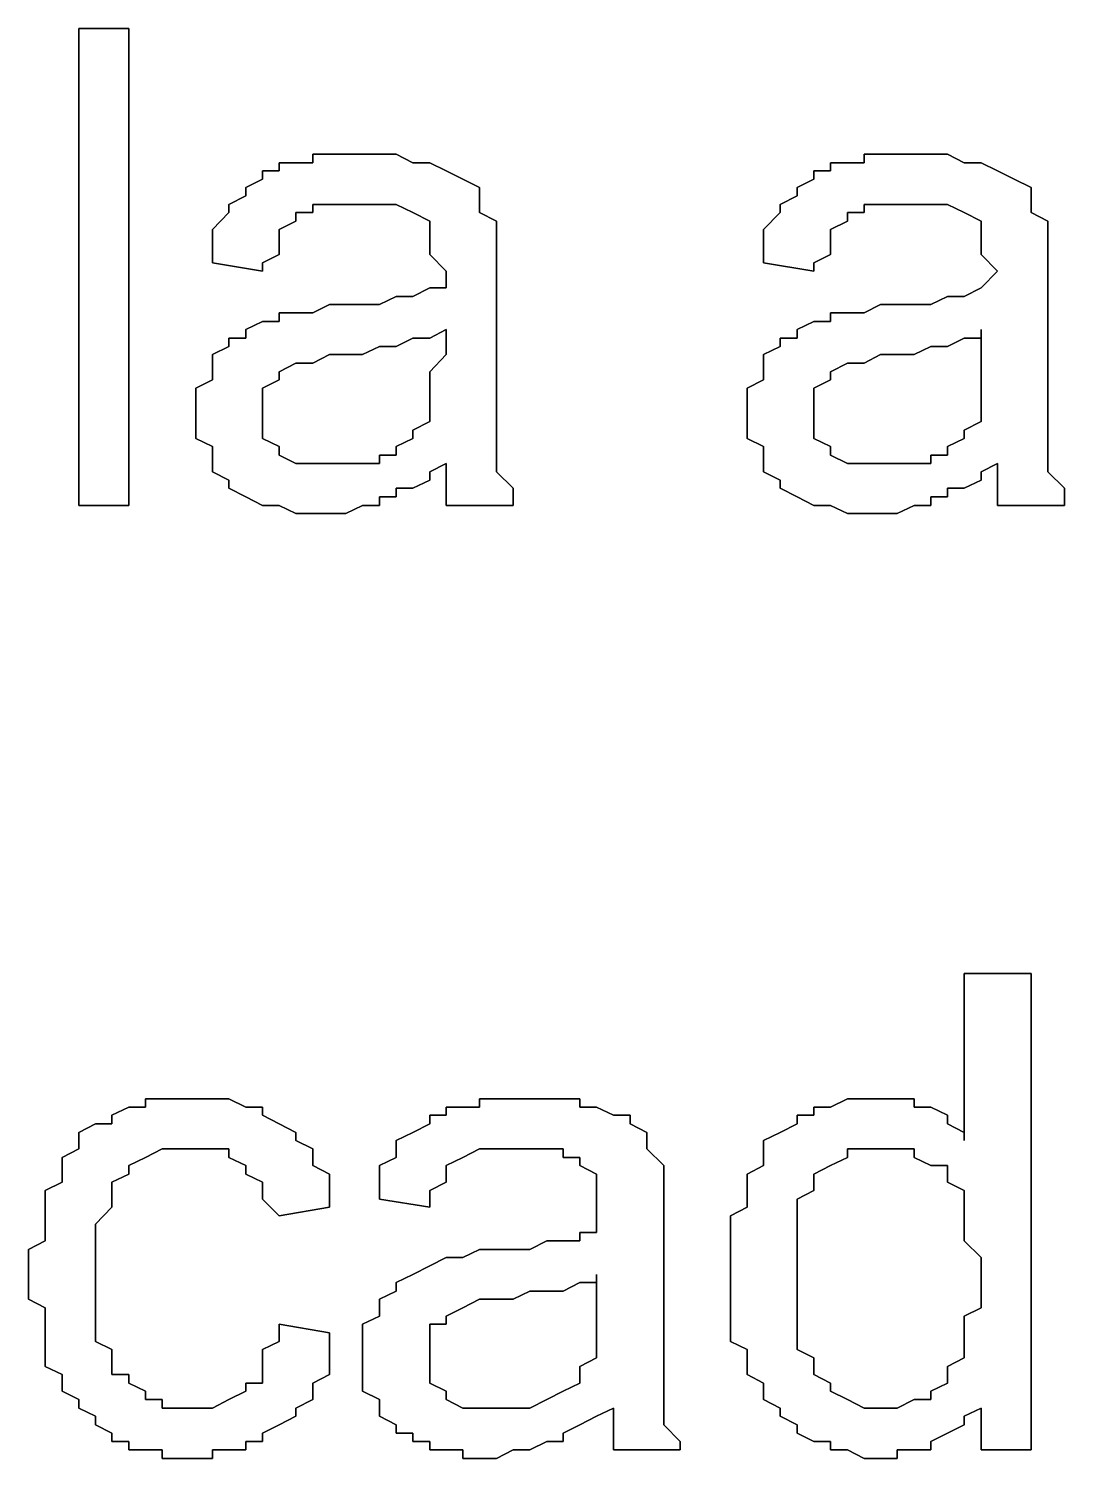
# Model space of a CAD drawing. Header units: metres. Extents: x 2.9 to 42.8, y 1.7 to 28.7.
# Drawn here: x 38.5057 to 38.7244, y 25.056 to 25.3577 of the extents above; entities that cross this region are included whole.
import ezdxf

# ---------------------------------------------------------------- set-up
doc = ezdxf.new("R2010")
doc.units = ezdxf.units.M
doc.layers.add('GRIS', color=8, linetype='Continuous')

msp = doc.modelspace()

# ---------------------------------------------------------------- linework, layer by layer
at = {"layer": 'GRIS', "lineweight": -3}
for points in [[(38.5269, 25.3577), (38.5163, 25.3577), (38.5269, 25.3577)], [(38.5163, 25.3577), (38.5163, 25.2571), (38.5163, 25.3577)], [(38.5269, 25.2571), (38.5269, 25.3577), (38.5269, 25.2571)], [(38.5692, 25.3312), (38.5657, 25.3312), (38.5692, 25.3312)], [(38.5657, 25.3312), (38.5657, 25.3294), (38.5657, 25.3312)], [(38.5727, 25.3312), (38.5692, 25.3312), (38.5727, 25.3312)], [(38.5762, 25.3312), (38.5727, 25.3312), (38.5762, 25.3312)], [(38.5798, 25.3312), (38.5762, 25.3312), (38.5798, 25.3312)], [(38.5833, 25.3312), (38.5798, 25.3312), (38.5833, 25.3312)], [(38.5868, 25.3294), (38.5833, 25.3312), (38.5868, 25.3294)], [(38.6856, 25.3312), (38.6821, 25.3312), (38.6856, 25.3312)], [(38.6821, 25.3312), (38.6821, 25.3294), (38.6821, 25.3312)], [(38.6891, 25.3312), (38.6856, 25.3312), (38.6891, 25.3312)], [(38.6927, 25.3312), (38.6891, 25.3312), (38.6927, 25.3312)], [(38.6962, 25.3312), (38.6927, 25.3312), (38.6962, 25.3312)], [(38.6997, 25.3312), (38.6962, 25.3312), (38.6997, 25.3312)], [(38.7032, 25.3294), (38.6997, 25.3312), (38.7032, 25.3294)], [(38.5621, 25.3294), (38.5586, 25.3294), (38.5621, 25.3294)], [(38.5586, 25.3294), (38.5586, 25.3277), (38.5586, 25.3294)], [(38.5657, 25.3294), (38.5621, 25.3294), (38.5657, 25.3294)], [(38.5904, 25.3294), (38.5868, 25.3294), (38.5904, 25.3294)], [(38.5939, 25.3277), (38.5904, 25.3294), (38.5939, 25.3277)], [(38.6786, 25.3294), (38.675, 25.3294), (38.6786, 25.3294)], [(38.675, 25.3294), (38.675, 25.3277), (38.675, 25.3294)], [(38.6821, 25.3294), (38.6786, 25.3294), (38.6821, 25.3294)], [(38.7068, 25.3294), (38.7032, 25.3294), (38.7068, 25.3294)], [(38.7103, 25.3277), (38.7068, 25.3294), (38.7103, 25.3277)], [(38.5551, 25.3259), (38.5516, 25.3242), (38.5551, 25.3259)], [(38.5586, 25.3277), (38.5551, 25.3277), (38.5586, 25.3277)], [(38.5551, 25.3277), (38.5551, 25.3259), (38.5551, 25.3277)], [(38.5974, 25.3259), (38.5939, 25.3277), (38.5974, 25.3259)], [(38.6009, 25.3242), (38.5974, 25.3259), (38.6009, 25.3242)], [(38.6715, 25.3259), (38.668, 25.3242), (38.6715, 25.3259)], [(38.675, 25.3277), (38.6715, 25.3277), (38.675, 25.3277)], [(38.6715, 25.3277), (38.6715, 25.3259), (38.6715, 25.3277)], [(38.7138, 25.3259), (38.7103, 25.3277), (38.7138, 25.3259)], [(38.7174, 25.3242), (38.7138, 25.3259), (38.7174, 25.3242)], [(38.5516, 25.3224), (38.548, 25.3206), (38.5516, 25.3224)], [(38.5516, 25.3242), (38.5516, 25.3224), (38.5516, 25.3242)], [(38.6009, 25.3224), (38.6009, 25.3242), (38.6009, 25.3224)], [(38.6009, 25.3189), (38.6009, 25.3224), (38.6009, 25.3189)], [(38.668, 25.3224), (38.6644, 25.3206), (38.668, 25.3224)], [(38.668, 25.3242), (38.668, 25.3224), (38.668, 25.3242)], [(38.7174, 25.3224), (38.7174, 25.3242), (38.7174, 25.3224)], [(38.7174, 25.3189), (38.7174, 25.3224), (38.7174, 25.3189)], [(38.548, 25.3189), (38.5445, 25.3153), (38.548, 25.3189)], [(38.548, 25.3206), (38.548, 25.3189), (38.548, 25.3206)], [(38.5621, 25.3171), (38.5621, 25.3189), (38.5621, 25.3171)], [(38.5621, 25.3189), (38.5657, 25.3189), (38.5621, 25.3189)], [(38.5657, 25.3189), (38.5657, 25.3206), (38.5657, 25.3189)], [(38.5657, 25.3206), (38.5692, 25.3206), (38.5657, 25.3206)], [(38.5692, 25.3206), (38.5727, 25.3206), (38.5692, 25.3206)], [(38.5727, 25.3206), (38.5762, 25.3206), (38.5727, 25.3206)], [(38.5762, 25.3206), (38.5798, 25.3206), (38.5762, 25.3206)], [(38.5798, 25.3206), (38.5833, 25.3206), (38.5798, 25.3206)], [(38.5833, 25.3206), (38.5868, 25.3189), (38.5833, 25.3206)], [(38.5868, 25.3189), (38.5904, 25.3171), (38.5868, 25.3189)], [(38.6045, 25.3171), (38.6009, 25.3189), (38.6045, 25.3171)], [(38.6644, 25.3189), (38.6609, 25.3153), (38.6644, 25.3189)], [(38.6644, 25.3206), (38.6644, 25.3189), (38.6644, 25.3206)], [(38.6786, 25.3171), (38.6786, 25.3189), (38.6786, 25.3171)], [(38.6786, 25.3189), (38.6821, 25.3189), (38.6786, 25.3189)], [(38.6821, 25.3189), (38.6821, 25.3206), (38.6821, 25.3189)], [(38.6821, 25.3206), (38.6856, 25.3206), (38.6821, 25.3206)], [(38.6856, 25.3206), (38.6891, 25.3206), (38.6856, 25.3206)], [(38.6891, 25.3206), (38.6927, 25.3206), (38.6891, 25.3206)], [(38.6927, 25.3206), (38.6962, 25.3206), (38.6927, 25.3206)], [(38.6962, 25.3206), (38.6997, 25.3206), (38.6962, 25.3206)], [(38.6997, 25.3206), (38.7032, 25.3189), (38.6997, 25.3206)], [(38.7032, 25.3189), (38.7068, 25.3171), (38.7032, 25.3189)], [(38.7209, 25.3171), (38.7174, 25.3189), (38.7209, 25.3171)], [(38.5586, 25.3153), (38.5621, 25.3171), (38.5586, 25.3153)], [(38.5904, 25.3171), (38.5904, 25.3153), (38.5904, 25.3171)], [(38.6045, 25.3153), (38.6045, 25.3171), (38.6045, 25.3153)], [(38.675, 25.3153), (38.6786, 25.3171), (38.675, 25.3153)], [(38.7068, 25.3171), (38.7068, 25.3153), (38.7068, 25.3171)], [(38.7209, 25.3153), (38.7209, 25.3171), (38.7209, 25.3153)], [(38.5445, 25.3153), (38.5445, 25.3136), (38.5445, 25.3153)], [(38.5445, 25.3136), (38.5445, 25.3118), (38.5445, 25.3136)], [(38.5586, 25.3136), (38.5586, 25.3153), (38.5586, 25.3136)], [(38.5586, 25.31), (38.5586, 25.3136), (38.5586, 25.31)], [(38.5904, 25.3153), (38.5904, 25.3136), (38.5904, 25.3153)], [(38.5904, 25.3136), (38.5904, 25.3118), (38.5904, 25.3136)], [(38.6045, 25.3136), (38.6045, 25.3153), (38.6045, 25.3136)], [(38.6045, 25.3118), (38.6045, 25.3136), (38.6045, 25.3118)], [(38.6609, 25.3153), (38.6609, 25.3136), (38.6609, 25.3153)], [(38.6609, 25.3136), (38.6609, 25.3118), (38.6609, 25.3136)], [(38.675, 25.3136), (38.675, 25.3153), (38.675, 25.3136)], [(38.675, 25.31), (38.675, 25.3136), (38.675, 25.31)], [(38.7068, 25.3153), (38.7068, 25.3136), (38.7068, 25.3153)], [(38.7068, 25.3136), (38.7068, 25.3118), (38.7068, 25.3136)], [(38.7209, 25.3136), (38.7209, 25.3153), (38.7209, 25.3136)], [(38.7209, 25.3118), (38.7209, 25.3136), (38.7209, 25.3118)], [(38.5445, 25.3118), (38.5445, 25.3083), (38.5445, 25.3118)], [(38.5551, 25.3083), (38.5586, 25.31), (38.5551, 25.3083)], [(38.5904, 25.3118), (38.5904, 25.31), (38.5904, 25.3118)], [(38.5904, 25.31), (38.5939, 25.3065), (38.5904, 25.31)], [(38.6045, 25.3083), (38.6045, 25.3118), (38.6045, 25.3083)], [(38.6609, 25.3118), (38.6609, 25.3083), (38.6609, 25.3118)], [(38.6715, 25.3083), (38.675, 25.31), (38.6715, 25.3083)], [(38.7068, 25.3118), (38.7068, 25.31), (38.7068, 25.3118)], [(38.7068, 25.31), (38.7103, 25.3065), (38.7068, 25.31)], [(38.7209, 25.3083), (38.7209, 25.3118), (38.7209, 25.3083)], [(38.5445, 25.3083), (38.5551, 25.3065), (38.5445, 25.3083)], [(38.5551, 25.3065), (38.5551, 25.3083), (38.5551, 25.3065)], [(38.6045, 25.3065), (38.6045, 25.3083), (38.6045, 25.3065)], [(38.6609, 25.3083), (38.6715, 25.3065), (38.6609, 25.3083)], [(38.6715, 25.3065), (38.6715, 25.3083), (38.6715, 25.3065)], [(38.7209, 25.3065), (38.7209, 25.3083), (38.7209, 25.3065)], [(38.5939, 25.3065), (38.5939, 25.303), (38.5939, 25.3065)], [(38.6045, 25.303), (38.6045, 25.3065), (38.6045, 25.303)], [(38.7103, 25.3065), (38.7068, 25.303), (38.7103, 25.3065)], [(38.7209, 25.303), (38.7209, 25.3065), (38.7209, 25.303)], [(38.5833, 25.3012), (38.5798, 25.2995), (38.5833, 25.3012)], [(38.5868, 25.3012), (38.5833, 25.3012), (38.5868, 25.3012)], [(38.5904, 25.303), (38.5868, 25.3012), (38.5904, 25.303)], [(38.5939, 25.303), (38.5904, 25.303), (38.5939, 25.303)], [(38.6045, 25.2871), (38.6045, 25.303), (38.6045, 25.2871)], [(38.6997, 25.3012), (38.6962, 25.2995), (38.6997, 25.3012)], [(38.7032, 25.3012), (38.6997, 25.3012), (38.7032, 25.3012)], [(38.7068, 25.303), (38.7032, 25.3012), (38.7068, 25.303)], [(38.7209, 25.2871), (38.7209, 25.303), (38.7209, 25.2871)], [(38.5621, 25.2977), (38.5586, 25.2977), (38.5621, 25.2977)], [(38.5586, 25.2977), (38.5586, 25.2959), (38.5586, 25.2977)], [(38.5657, 25.2977), (38.5621, 25.2977), (38.5657, 25.2977)], [(38.5692, 25.2995), (38.5657, 25.2977), (38.5692, 25.2995)], [(38.5727, 25.2995), (38.5692, 25.2995), (38.5727, 25.2995)], [(38.5762, 25.2995), (38.5727, 25.2995), (38.5762, 25.2995)], [(38.5798, 25.2995), (38.5762, 25.2995), (38.5798, 25.2995)], [(38.6786, 25.2977), (38.675, 25.2977), (38.6786, 25.2977)], [(38.675, 25.2977), (38.675, 25.2959), (38.675, 25.2977)], [(38.6821, 25.2977), (38.6786, 25.2977), (38.6821, 25.2977)], [(38.6856, 25.2995), (38.6821, 25.2977), (38.6856, 25.2995)], [(38.6891, 25.2995), (38.6856, 25.2995), (38.6891, 25.2995)], [(38.6927, 25.2995), (38.6891, 25.2995), (38.6927, 25.2995)], [(38.6962, 25.2995), (38.6927, 25.2995), (38.6962, 25.2995)], [(38.5551, 25.2959), (38.5516, 25.2942), (38.5551, 25.2959)], [(38.5586, 25.2959), (38.5551, 25.2959), (38.5586, 25.2959)], [(38.6715, 25.2959), (38.668, 25.2942), (38.6715, 25.2959)], [(38.675, 25.2959), (38.6715, 25.2959), (38.675, 25.2959)], [(38.5516, 25.2924), (38.548, 25.2924), (38.5516, 25.2924)], [(38.548, 25.2924), (38.548, 25.2906), (38.548, 25.2924)], [(38.5516, 25.2942), (38.5516, 25.2924), (38.5516, 25.2942)], [(38.5833, 25.2906), (38.5868, 25.2924), (38.5833, 25.2906)], [(38.5868, 25.2924), (38.5904, 25.2924), (38.5868, 25.2924)], [(38.5904, 25.2924), (38.5939, 25.2942), (38.5904, 25.2924)], [(38.5939, 25.2942), (38.5939, 25.2889), (38.5939, 25.2942)], [(38.668, 25.2924), (38.6644, 25.2924), (38.668, 25.2924)], [(38.6644, 25.2924), (38.6644, 25.2906), (38.6644, 25.2924)], [(38.668, 25.2942), (38.668, 25.2924), (38.668, 25.2942)], [(38.6997, 25.2906), (38.7032, 25.2924), (38.6997, 25.2906)], [(38.7032, 25.2924), (38.7068, 25.2924), (38.7032, 25.2924)], [(38.7068, 25.2942), (38.7068, 25.2889), (38.7068, 25.2942)], [(38.7068, 25.2924), (38.7068, 25.2942), (38.7068, 25.2924)], [(38.548, 25.2906), (38.5445, 25.2889), (38.548, 25.2906)], [(38.5445, 25.2889), (38.5445, 25.2853), (38.5445, 25.2889)], [(38.5657, 25.2871), (38.5692, 25.2889), (38.5657, 25.2871)], [(38.5692, 25.2889), (38.5727, 25.2889), (38.5692, 25.2889)], [(38.5727, 25.2889), (38.5762, 25.2889), (38.5727, 25.2889)], [(38.5762, 25.2889), (38.5798, 25.2906), (38.5762, 25.2889)], [(38.5798, 25.2906), (38.5833, 25.2906), (38.5798, 25.2906)], [(38.5939, 25.2889), (38.5904, 25.2853), (38.5939, 25.2889)], [(38.6644, 25.2906), (38.6609, 25.2889), (38.6644, 25.2906)], [(38.6609, 25.2889), (38.6609, 25.2853), (38.6609, 25.2889)], [(38.6821, 25.2871), (38.6856, 25.2889), (38.6821, 25.2871)], [(38.6856, 25.2889), (38.6891, 25.2889), (38.6856, 25.2889)], [(38.6891, 25.2889), (38.6927, 25.2889), (38.6891, 25.2889)], [(38.6927, 25.2889), (38.6962, 25.2906), (38.6927, 25.2889)], [(38.6962, 25.2906), (38.6997, 25.2906), (38.6962, 25.2906)], [(38.7068, 25.2889), (38.7068, 25.2853), (38.7068, 25.2889)], [(38.5586, 25.2853), (38.5621, 25.2871), (38.5586, 25.2853)], [(38.5621, 25.2871), (38.5657, 25.2871), (38.5621, 25.2871)], [(38.6045, 25.2836), (38.6045, 25.2871), (38.6045, 25.2836)], [(38.675, 25.2853), (38.6786, 25.2871), (38.675, 25.2853)], [(38.6786, 25.2871), (38.6821, 25.2871), (38.6786, 25.2871)], [(38.7209, 25.2836), (38.7209, 25.2871), (38.7209, 25.2836)], [(38.5445, 25.2836), (38.541, 25.2818), (38.5445, 25.2836)], [(38.5445, 25.2853), (38.5445, 25.2836), (38.5445, 25.2853)], [(38.5551, 25.2818), (38.5586, 25.2836), (38.5551, 25.2818)], [(38.5586, 25.2836), (38.5586, 25.2853), (38.5586, 25.2836)], [(38.5904, 25.2853), (38.5904, 25.2836), (38.5904, 25.2853)], [(38.5904, 25.2836), (38.5904, 25.2801), (38.5904, 25.2836)], [(38.6045, 25.2801), (38.6045, 25.2836), (38.6045, 25.2801)], [(38.6609, 25.2836), (38.6574, 25.2818), (38.6609, 25.2836)], [(38.6609, 25.2853), (38.6609, 25.2836), (38.6609, 25.2853)], [(38.6715, 25.2818), (38.675, 25.2836), (38.6715, 25.2818)], [(38.675, 25.2836), (38.675, 25.2853), (38.675, 25.2836)], [(38.7068, 25.2853), (38.7068, 25.2836), (38.7068, 25.2853)], [(38.7068, 25.2836), (38.7068, 25.2801), (38.7068, 25.2836)], [(38.7209, 25.2801), (38.7209, 25.2836), (38.7209, 25.2801)], [(38.541, 25.2818), (38.541, 25.2783), (38.541, 25.2818)], [(38.5551, 25.2801), (38.5551, 25.2818), (38.5551, 25.2801)], [(38.5551, 25.2783), (38.5551, 25.2801), (38.5551, 25.2783)], [(38.5904, 25.2801), (38.5904, 25.2783), (38.5904, 25.2801)], [(38.6045, 25.2765), (38.6045, 25.2801), (38.6045, 25.2765)], [(38.6574, 25.2818), (38.6574, 25.2783), (38.6574, 25.2818)], [(38.6715, 25.2801), (38.6715, 25.2818), (38.6715, 25.2801)], [(38.6715, 25.2783), (38.6715, 25.2801), (38.6715, 25.2783)], [(38.7068, 25.2801), (38.7068, 25.2783), (38.7068, 25.2801)], [(38.7209, 25.2765), (38.7209, 25.2801), (38.7209, 25.2765)], [(38.541, 25.2783), (38.541, 25.2765), (38.541, 25.2783)], [(38.541, 25.2765), (38.541, 25.273), (38.541, 25.2765)], [(38.5551, 25.2765), (38.5551, 25.2783), (38.5551, 25.2765)], [(38.5551, 25.2748), (38.5551, 25.2765), (38.5551, 25.2748)], [(38.5904, 25.2783), (38.5904, 25.2765), (38.5904, 25.2783)], [(38.5904, 25.2765), (38.5904, 25.2748), (38.5904, 25.2765)], [(38.6045, 25.2748), (38.6045, 25.2765), (38.6045, 25.2748)], [(38.6574, 25.2783), (38.6574, 25.2765), (38.6574, 25.2783)], [(38.6574, 25.2765), (38.6574, 25.273), (38.6574, 25.2765)], [(38.6715, 25.2765), (38.6715, 25.2783), (38.6715, 25.2765)], [(38.6715, 25.2748), (38.6715, 25.2765), (38.6715, 25.2748)], [(38.7068, 25.2783), (38.7068, 25.2765), (38.7068, 25.2783)], [(38.7068, 25.2765), (38.7068, 25.2748), (38.7068, 25.2765)], [(38.7209, 25.2748), (38.7209, 25.2765), (38.7209, 25.2748)], [(38.5551, 25.2712), (38.5551, 25.2748), (38.5551, 25.2712)], [(38.5904, 25.2748), (38.5868, 25.273), (38.5904, 25.2748)], [(38.6045, 25.273), (38.6045, 25.2748), (38.6045, 25.273)], [(38.6715, 25.2712), (38.6715, 25.2748), (38.6715, 25.2712)], [(38.7068, 25.2748), (38.7032, 25.273), (38.7068, 25.2748)], [(38.7209, 25.273), (38.7209, 25.2748), (38.7209, 25.273)], [(38.541, 25.273), (38.541, 25.2712), (38.541, 25.273)], [(38.541, 25.2712), (38.5445, 25.2695), (38.541, 25.2712)], [(38.5586, 25.2695), (38.5551, 25.2712), (38.5586, 25.2695)], [(38.5868, 25.2712), (38.5833, 25.2695), (38.5868, 25.2712)], [(38.5868, 25.273), (38.5868, 25.2712), (38.5868, 25.273)], [(38.6045, 25.2695), (38.6045, 25.273), (38.6045, 25.2695)], [(38.6574, 25.273), (38.6574, 25.2712), (38.6574, 25.273)], [(38.6574, 25.2712), (38.6609, 25.2695), (38.6574, 25.2712)], [(38.675, 25.2695), (38.6715, 25.2712), (38.675, 25.2695)], [(38.7032, 25.2712), (38.6997, 25.2695), (38.7032, 25.2712)], [(38.7032, 25.273), (38.7032, 25.2712), (38.7032, 25.273)], [(38.7209, 25.2695), (38.7209, 25.273), (38.7209, 25.2695)], [(38.5445, 25.2695), (38.5445, 25.2677), (38.5445, 25.2695)], [(38.5445, 25.2677), (38.5445, 25.2642), (38.5445, 25.2677)], [(38.5586, 25.2677), (38.5586, 25.2695), (38.5586, 25.2677)], [(38.5621, 25.2659), (38.5586, 25.2677), (38.5621, 25.2659)], [(38.5833, 25.2677), (38.5798, 25.2677), (38.5833, 25.2677)], [(38.5798, 25.2677), (38.5798, 25.2659), (38.5798, 25.2677)], [(38.5833, 25.2695), (38.5833, 25.2677), (38.5833, 25.2695)], [(38.6045, 25.2677), (38.6045, 25.2695), (38.6045, 25.2677)], [(38.6045, 25.2659), (38.6045, 25.2677), (38.6045, 25.2659)], [(38.6609, 25.2695), (38.6609, 25.2677), (38.6609, 25.2695)], [(38.6609, 25.2677), (38.6609, 25.2642), (38.6609, 25.2677)], [(38.675, 25.2677), (38.675, 25.2695), (38.675, 25.2677)], [(38.6786, 25.2659), (38.675, 25.2677), (38.6786, 25.2659)], [(38.6997, 25.2677), (38.6962, 25.2677), (38.6997, 25.2677)], [(38.6962, 25.2677), (38.6962, 25.2659), (38.6962, 25.2677)], [(38.6997, 25.2695), (38.6997, 25.2677), (38.6997, 25.2695)], [(38.7209, 25.2677), (38.7209, 25.2695), (38.7209, 25.2677)], [(38.7209, 25.2659), (38.7209, 25.2677), (38.7209, 25.2659)], [(38.5657, 25.2659), (38.5621, 25.2659), (38.5657, 25.2659)], [(38.5692, 25.2659), (38.5657, 25.2659), (38.5692, 25.2659)], [(38.5727, 25.2659), (38.5692, 25.2659), (38.5727, 25.2659)], [(38.5762, 25.2659), (38.5727, 25.2659), (38.5762, 25.2659)], [(38.5798, 25.2659), (38.5762, 25.2659), (38.5798, 25.2659)], [(38.5904, 25.2642), (38.5939, 25.2659), (38.5904, 25.2642)], [(38.5939, 25.2659), (38.5939, 25.2642), (38.5939, 25.2659)], [(38.6045, 25.2642), (38.6045, 25.2659), (38.6045, 25.2642)], [(38.6821, 25.2659), (38.6786, 25.2659), (38.6821, 25.2659)], [(38.6856, 25.2659), (38.6821, 25.2659), (38.6856, 25.2659)], [(38.6891, 25.2659), (38.6856, 25.2659), (38.6891, 25.2659)], [(38.6927, 25.2659), (38.6891, 25.2659), (38.6927, 25.2659)], [(38.6962, 25.2659), (38.6927, 25.2659), (38.6962, 25.2659)], [(38.7068, 25.2642), (38.7103, 25.2659), (38.7068, 25.2642)], [(38.7103, 25.2659), (38.7103, 25.2642), (38.7103, 25.2659)], [(38.7209, 25.2642), (38.7209, 25.2659), (38.7209, 25.2642)], [(38.5445, 25.2642), (38.548, 25.2624), (38.5445, 25.2642)], [(38.548, 25.2624), (38.548, 25.2607), (38.548, 25.2624)], [(38.5868, 25.2607), (38.5904, 25.2624), (38.5868, 25.2607)], [(38.5904, 25.2624), (38.5904, 25.2642), (38.5904, 25.2624)], [(38.5939, 25.2642), (38.5939, 25.2607), (38.5939, 25.2642)], [(38.608, 25.2607), (38.6045, 25.2642), (38.608, 25.2607)], [(38.6609, 25.2642), (38.6644, 25.2624), (38.6609, 25.2642)], [(38.6644, 25.2624), (38.6644, 25.2607), (38.6644, 25.2624)], [(38.7032, 25.2607), (38.7068, 25.2624), (38.7032, 25.2607)], [(38.7068, 25.2624), (38.7068, 25.2642), (38.7068, 25.2624)], [(38.7103, 25.2642), (38.7103, 25.2607), (38.7103, 25.2642)], [(38.7244, 25.2607), (38.7209, 25.2642), (38.7244, 25.2607)], [(38.548, 25.2607), (38.5516, 25.2589), (38.548, 25.2607)], [(38.5516, 25.2589), (38.5551, 25.2571), (38.5516, 25.2589)], [(38.5798, 25.2571), (38.5798, 25.2589), (38.5798, 25.2571)], [(38.5798, 25.2589), (38.5833, 25.2589), (38.5798, 25.2589)], [(38.5833, 25.2589), (38.5833, 25.2607), (38.5833, 25.2589)], [(38.5833, 25.2607), (38.5868, 25.2607), (38.5833, 25.2607)], [(38.5939, 25.2607), (38.5939, 25.2589), (38.5939, 25.2607)], [(38.5939, 25.2589), (38.5939, 25.2571), (38.5939, 25.2589)], [(38.608, 25.2589), (38.608, 25.2607), (38.608, 25.2589)], [(38.608, 25.2571), (38.608, 25.2589), (38.608, 25.2571)], [(38.6644, 25.2607), (38.668, 25.2589), (38.6644, 25.2607)], [(38.668, 25.2589), (38.6715, 25.2571), (38.668, 25.2589)], [(38.6962, 25.2571), (38.6962, 25.2589), (38.6962, 25.2571)], [(38.6962, 25.2589), (38.6997, 25.2589), (38.6962, 25.2589)], [(38.6997, 25.2589), (38.6997, 25.2607), (38.6997, 25.2589)], [(38.6997, 25.2607), (38.7032, 25.2607), (38.6997, 25.2607)], [(38.7103, 25.2607), (38.7103, 25.2589), (38.7103, 25.2607)], [(38.7103, 25.2589), (38.7103, 25.2571), (38.7103, 25.2589)], [(38.7244, 25.2589), (38.7244, 25.2607), (38.7244, 25.2589)], [(38.7244, 25.2571), (38.7244, 25.2589), (38.7244, 25.2571)], [(38.5163, 25.2571), (38.5269, 25.2571), (38.5163, 25.2571)], [(38.5551, 25.2571), (38.5586, 25.2571), (38.5551, 25.2571)], [(38.5586, 25.2571), (38.5621, 25.2554), (38.5586, 25.2571)], [(38.5621, 25.2554), (38.5657, 25.2554), (38.5621, 25.2554)], [(38.5657, 25.2554), (38.5692, 25.2554), (38.5657, 25.2554)], [(38.5692, 25.2554), (38.5727, 25.2554), (38.5692, 25.2554)], [(38.5727, 25.2554), (38.5762, 25.2571), (38.5727, 25.2554)], [(38.5762, 25.2571), (38.5798, 25.2571), (38.5762, 25.2571)], [(38.5939, 25.2571), (38.608, 25.2571), (38.5939, 25.2571)], [(38.6715, 25.2571), (38.675, 25.2571), (38.6715, 25.2571)], [(38.675, 25.2571), (38.6786, 25.2554), (38.675, 25.2571)], [(38.6786, 25.2554), (38.6821, 25.2554), (38.6786, 25.2554)], [(38.6821, 25.2554), (38.6856, 25.2554), (38.6821, 25.2554)], [(38.6856, 25.2554), (38.6891, 25.2554), (38.6856, 25.2554)], [(38.6891, 25.2554), (38.6927, 25.2571), (38.6891, 25.2554)], [(38.6927, 25.2571), (38.6962, 25.2571), (38.6927, 25.2571)], [(38.7103, 25.2571), (38.7244, 25.2571), (38.7103, 25.2571)], [(38.7174, 25.1583), (38.7032, 25.1583), (38.7174, 25.1583)], [(38.7032, 25.1583), (38.7032, 25.1231), (38.7032, 25.1583)], [(38.7174, 25.0578), (38.7174, 25.1583), (38.7174, 25.0578)], [(38.5339, 25.1319), (38.5304, 25.1319), (38.5339, 25.1319)], [(38.5304, 25.1319), (38.5304, 25.1301), (38.5304, 25.1319)], [(38.5374, 25.1319), (38.5339, 25.1319), (38.5374, 25.1319)], [(38.541, 25.1319), (38.5374, 25.1319), (38.541, 25.1319)], [(38.5445, 25.1319), (38.541, 25.1319), (38.5445, 25.1319)], [(38.548, 25.1319), (38.5445, 25.1319), (38.548, 25.1319)], [(38.5516, 25.1301), (38.548, 25.1319), (38.5516, 25.1301)], [(38.6045, 25.1319), (38.6009, 25.1319), (38.6045, 25.1319)], [(38.6009, 25.1319), (38.6009, 25.1301), (38.6009, 25.1319)], [(38.608, 25.1319), (38.6045, 25.1319), (38.608, 25.1319)], [(38.6115, 25.1319), (38.608, 25.1319), (38.6115, 25.1319)], [(38.6151, 25.1319), (38.6115, 25.1319), (38.6151, 25.1319)], [(38.6186, 25.1319), (38.6151, 25.1319), (38.6186, 25.1319)], [(38.6221, 25.1319), (38.6186, 25.1319), (38.6221, 25.1319)], [(38.6221, 25.1301), (38.6221, 25.1319), (38.6221, 25.1301)], [(38.6786, 25.1319), (38.675, 25.1301), (38.6786, 25.1319)], [(38.6821, 25.1319), (38.6786, 25.1319), (38.6821, 25.1319)], [(38.6856, 25.1319), (38.6821, 25.1319), (38.6856, 25.1319)], [(38.6891, 25.1319), (38.6856, 25.1319), (38.6891, 25.1319)], [(38.6927, 25.1319), (38.6891, 25.1319), (38.6927, 25.1319)], [(38.6927, 25.1301), (38.6927, 25.1319), (38.6927, 25.1301)], [(38.5269, 25.1301), (38.5233, 25.1284), (38.5269, 25.1301)], [(38.5304, 25.1301), (38.5269, 25.1301), (38.5304, 25.1301)], [(38.5551, 25.1301), (38.5516, 25.1301), (38.5551, 25.1301)], [(38.5551, 25.1284), (38.5551, 25.1301), (38.5551, 25.1284)], [(38.5974, 25.1301), (38.5939, 25.1301), (38.5974, 25.1301)], [(38.5939, 25.1301), (38.5939, 25.1284), (38.5939, 25.1301)], [(38.6009, 25.1301), (38.5974, 25.1301), (38.6009, 25.1301)], [(38.6256, 25.1301), (38.6221, 25.1301), (38.6256, 25.1301)], [(38.6292, 25.1284), (38.6256, 25.1301), (38.6292, 25.1284)], [(38.675, 25.1301), (38.6715, 25.1301), (38.675, 25.1301)], [(38.6715, 25.1301), (38.6715, 25.1284), (38.6715, 25.1301)], [(38.6962, 25.1301), (38.6927, 25.1301), (38.6962, 25.1301)], [(38.6997, 25.1284), (38.6962, 25.1301), (38.6997, 25.1284)], [(38.5198, 25.1266), (38.5163, 25.1248), (38.5198, 25.1266)], [(38.5233, 25.1266), (38.5198, 25.1266), (38.5233, 25.1266)], [(38.5233, 25.1284), (38.5233, 25.1266), (38.5233, 25.1284)], [(38.5586, 25.1266), (38.5551, 25.1284), (38.5586, 25.1266)], [(38.5621, 25.1248), (38.5586, 25.1266), (38.5621, 25.1248)], [(38.5904, 25.1266), (38.5868, 25.1248), (38.5904, 25.1266)], [(38.5939, 25.1284), (38.5904, 25.1284), (38.5939, 25.1284)], [(38.5904, 25.1284), (38.5904, 25.1266), (38.5904, 25.1284)], [(38.6327, 25.1284), (38.6292, 25.1284), (38.6327, 25.1284)], [(38.6327, 25.1266), (38.6327, 25.1284), (38.6327, 25.1266)], [(38.6362, 25.1248), (38.6327, 25.1266), (38.6362, 25.1248)], [(38.668, 25.1266), (38.6644, 25.1248), (38.668, 25.1266)], [(38.6715, 25.1284), (38.668, 25.1284), (38.6715, 25.1284)], [(38.668, 25.1284), (38.668, 25.1266), (38.668, 25.1284)], [(38.6997, 25.1266), (38.6997, 25.1284), (38.6997, 25.1266)], [(38.7032, 25.1248), (38.6997, 25.1266), (38.7032, 25.1248)], [(38.5163, 25.1248), (38.5163, 25.1231), (38.5163, 25.1248)], [(38.5163, 25.1231), (38.5163, 25.1213), (38.5163, 25.1231)], [(38.5621, 25.1231), (38.5621, 25.1248), (38.5621, 25.1231)], [(38.5657, 25.1213), (38.5621, 25.1231), (38.5657, 25.1213)], [(38.5868, 25.1248), (38.5833, 25.1231), (38.5868, 25.1248)], [(38.5833, 25.1231), (38.5833, 25.1213), (38.5833, 25.1231)], [(38.6362, 25.1231), (38.6362, 25.1248), (38.6362, 25.1231)], [(38.6362, 25.1213), (38.6362, 25.1231), (38.6362, 25.1213)], [(38.6644, 25.1248), (38.6609, 25.1231), (38.6644, 25.1248)], [(38.6609, 25.1231), (38.6609, 25.1213), (38.6609, 25.1231)], [(38.7032, 25.1231), (38.7032, 25.1248), (38.7032, 25.1231)], [(38.5163, 25.1213), (38.5128, 25.1195), (38.5163, 25.1213)], [(38.5304, 25.1195), (38.5339, 25.1213), (38.5304, 25.1195)], [(38.5339, 25.1213), (38.5374, 25.1213), (38.5339, 25.1213)], [(38.5374, 25.1213), (38.541, 25.1213), (38.5374, 25.1213)], [(38.541, 25.1213), (38.5445, 25.1213), (38.541, 25.1213)], [(38.5445, 25.1213), (38.548, 25.1213), (38.5445, 25.1213)], [(38.548, 25.1213), (38.548, 25.1195), (38.548, 25.1213)], [(38.5657, 25.1195), (38.5657, 25.1213), (38.5657, 25.1195)], [(38.5833, 25.1213), (38.5833, 25.1195), (38.5833, 25.1213)], [(38.5974, 25.1195), (38.6009, 25.1213), (38.5974, 25.1195)], [(38.6009, 25.1213), (38.6045, 25.1213), (38.6009, 25.1213)], [(38.6045, 25.1213), (38.608, 25.1213), (38.6045, 25.1213)], [(38.608, 25.1213), (38.6115, 25.1213), (38.608, 25.1213)], [(38.6115, 25.1213), (38.6151, 25.1213), (38.6115, 25.1213)], [(38.6151, 25.1213), (38.6186, 25.1213), (38.6151, 25.1213)], [(38.6186, 25.1213), (38.6186, 25.1195), (38.6186, 25.1213)], [(38.6398, 25.1178), (38.6362, 25.1213), (38.6398, 25.1178)], [(38.6609, 25.1213), (38.6609, 25.1178), (38.6609, 25.1213)], [(38.6786, 25.1195), (38.6786, 25.1213), (38.6786, 25.1195)], [(38.6786, 25.1213), (38.6821, 25.1213), (38.6786, 25.1213)], [(38.6821, 25.1213), (38.6856, 25.1213), (38.6821, 25.1213)], [(38.6856, 25.1213), (38.6891, 25.1213), (38.6856, 25.1213)], [(38.6891, 25.1213), (38.6927, 25.1213), (38.6891, 25.1213)], [(38.6927, 25.1213), (38.6927, 25.1195), (38.6927, 25.1213)], [(38.5128, 25.1195), (38.5128, 25.116), (38.5128, 25.1195)], [(38.5269, 25.1178), (38.5304, 25.1195), (38.5269, 25.1178)], [(38.5269, 25.116), (38.5269, 25.1178), (38.5269, 25.116)], [(38.548, 25.1195), (38.5516, 25.1178), (38.548, 25.1195)], [(38.5516, 25.1178), (38.5516, 25.116), (38.5516, 25.1178)], [(38.5657, 25.1178), (38.5657, 25.1195), (38.5657, 25.1178)], [(38.5692, 25.116), (38.5657, 25.1178), (38.5692, 25.116)], [(38.5833, 25.1195), (38.5798, 25.1178), (38.5833, 25.1195)], [(38.5798, 25.1178), (38.5798, 25.1143), (38.5798, 25.1178)], [(38.5939, 25.1178), (38.5974, 25.1195), (38.5939, 25.1178)], [(38.5939, 25.116), (38.5939, 25.1178), (38.5939, 25.116)], [(38.6186, 25.1195), (38.6221, 25.1195), (38.6186, 25.1195)], [(38.6221, 25.1195), (38.6221, 25.1178), (38.6221, 25.1195)], [(38.6221, 25.1178), (38.6256, 25.116), (38.6221, 25.1178)], [(38.6398, 25.116), (38.6398, 25.1178), (38.6398, 25.116)], [(38.6609, 25.1178), (38.6574, 25.116), (38.6609, 25.1178)], [(38.6715, 25.116), (38.675, 25.1178), (38.6715, 25.116)], [(38.675, 25.1178), (38.6786, 25.1195), (38.675, 25.1178)], [(38.6927, 25.1195), (38.6962, 25.1178), (38.6927, 25.1195)], [(38.6962, 25.1178), (38.6997, 25.1178), (38.6962, 25.1178)], [(38.6997, 25.1178), (38.6997, 25.1143), (38.6997, 25.1178)], [(38.5128, 25.1143), (38.5092, 25.1125), (38.5128, 25.1143)], [(38.5128, 25.116), (38.5128, 25.1143), (38.5128, 25.116)], [(38.5233, 25.1143), (38.5269, 25.116), (38.5233, 25.1143)], [(38.5233, 25.1125), (38.5233, 25.1143), (38.5233, 25.1125)], [(38.5516, 25.116), (38.5551, 25.1143), (38.5516, 25.116)], [(38.5551, 25.1143), (38.5551, 25.1125), (38.5551, 25.1143)], [(38.5692, 25.1125), (38.5692, 25.116), (38.5692, 25.1125)], [(38.5798, 25.1143), (38.5798, 25.1125), (38.5798, 25.1143)], [(38.5904, 25.1125), (38.5939, 25.1143), (38.5904, 25.1125)], [(38.5939, 25.1143), (38.5939, 25.116), (38.5939, 25.1143)], [(38.6256, 25.116), (38.6256, 25.1143), (38.6256, 25.116)], [(38.6256, 25.1143), (38.6256, 25.1125), (38.6256, 25.1143)], [(38.6398, 25.1143), (38.6398, 25.116), (38.6398, 25.1143)], [(38.6398, 25.1125), (38.6398, 25.1143), (38.6398, 25.1125)], [(38.6574, 25.116), (38.6574, 25.1143), (38.6574, 25.116)], [(38.6574, 25.1143), (38.6574, 25.1125), (38.6574, 25.1143)], [(38.6715, 25.1143), (38.6715, 25.116), (38.6715, 25.1143)], [(38.6715, 25.1125), (38.6715, 25.1143), (38.6715, 25.1125)], [(38.6997, 25.1143), (38.7032, 25.1125), (38.6997, 25.1143)], [(38.5092, 25.1125), (38.5092, 25.1107), (38.5092, 25.1125)], [(38.5092, 25.1107), (38.5092, 25.109), (38.5092, 25.1107)], [(38.5233, 25.1107), (38.5233, 25.1125), (38.5233, 25.1107)], [(38.5233, 25.109), (38.5233, 25.1107), (38.5233, 25.109)], [(38.5551, 25.1125), (38.5551, 25.1107), (38.5551, 25.1125)], [(38.5551, 25.1107), (38.5586, 25.1072), (38.5551, 25.1107)], [(38.5692, 25.1107), (38.5692, 25.1125), (38.5692, 25.1107)], [(38.5692, 25.109), (38.5692, 25.1107), (38.5692, 25.109)], [(38.5798, 25.1125), (38.5798, 25.1107), (38.5798, 25.1125)], [(38.5798, 25.1107), (38.5904, 25.109), (38.5798, 25.1107)], [(38.5904, 25.109), (38.5904, 25.1125), (38.5904, 25.109)], [(38.6256, 25.1125), (38.6256, 25.1107), (38.6256, 25.1125)], [(38.6256, 25.1107), (38.6256, 25.1072), (38.6256, 25.1107)], [(38.6398, 25.1107), (38.6398, 25.1125), (38.6398, 25.1107)], [(38.6398, 25.1072), (38.6398, 25.1107), (38.6398, 25.1072)], [(38.6574, 25.1125), (38.6574, 25.1107), (38.6574, 25.1125)], [(38.6574, 25.1107), (38.6574, 25.109), (38.6574, 25.1107)], [(38.668, 25.1107), (38.6715, 25.1125), (38.668, 25.1107)], [(38.668, 25.109), (38.668, 25.1107), (38.668, 25.109)], [(38.7032, 25.1125), (38.7032, 25.1107), (38.7032, 25.1125)], [(38.7032, 25.1107), (38.7032, 25.109), (38.7032, 25.1107)], [(38.5092, 25.109), (38.5092, 25.1072), (38.5092, 25.109)], [(38.5198, 25.1054), (38.5233, 25.109), (38.5198, 25.1054)], [(38.5586, 25.1072), (38.5692, 25.109), (38.5586, 25.1072)], [(38.6574, 25.109), (38.6539, 25.1072), (38.6574, 25.109)], [(38.668, 25.1054), (38.668, 25.109), (38.668, 25.1054)], [(38.7032, 25.109), (38.7032, 25.1072), (38.7032, 25.109)], [(38.5092, 25.1072), (38.5092, 25.1037), (38.5092, 25.1072)], [(38.5198, 25.1037), (38.5198, 25.1054), (38.5198, 25.1037)], [(38.6256, 25.1072), (38.6256, 25.1037), (38.6256, 25.1072)], [(38.6398, 25.1054), (38.6398, 25.1072), (38.6398, 25.1054)], [(38.6398, 25.0878), (38.6398, 25.1054), (38.6398, 25.0878)], [(38.6539, 25.1072), (38.6539, 25.1037), (38.6539, 25.1072)], [(38.668, 25.1037), (38.668, 25.1054), (38.668, 25.1037)], [(38.7032, 25.1072), (38.7032, 25.1037), (38.7032, 25.1072)], [(38.5092, 25.1019), (38.5057, 25.1001), (38.5092, 25.1019)], [(38.5092, 25.1037), (38.5092, 25.1019), (38.5092, 25.1037)], [(38.5198, 25.1019), (38.5198, 25.1037), (38.5198, 25.1019)], [(38.5198, 25.0984), (38.5198, 25.1019), (38.5198, 25.0984)], [(38.6151, 25.1019), (38.6115, 25.1001), (38.6151, 25.1019)], [(38.6186, 25.1019), (38.6151, 25.1019), (38.6186, 25.1019)], [(38.6221, 25.1019), (38.6186, 25.1019), (38.6221, 25.1019)], [(38.6256, 25.1037), (38.6221, 25.1037), (38.6256, 25.1037)], [(38.6221, 25.1037), (38.6221, 25.1019), (38.6221, 25.1037)], [(38.6539, 25.1037), (38.6539, 25.1019), (38.6539, 25.1037)], [(38.6539, 25.1019), (38.6539, 25.1001), (38.6539, 25.1019)], [(38.668, 25.1019), (38.668, 25.1037), (38.668, 25.1019)], [(38.668, 25.0984), (38.668, 25.1019), (38.668, 25.0984)], [(38.7032, 25.1037), (38.7032, 25.1019), (38.7032, 25.1037)], [(38.7032, 25.1019), (38.7068, 25.0984), (38.7032, 25.1019)], [(38.5057, 25.1001), (38.5057, 25.0966), (38.5057, 25.1001)], [(38.6009, 25.1001), (38.5974, 25.0984), (38.6009, 25.1001)], [(38.6045, 25.1001), (38.6009, 25.1001), (38.6045, 25.1001)], [(38.608, 25.1001), (38.6045, 25.1001), (38.608, 25.1001)], [(38.6115, 25.1001), (38.608, 25.1001), (38.6115, 25.1001)], [(38.6539, 25.1001), (38.6539, 25.0966), (38.6539, 25.1001)], [(38.5057, 25.0966), (38.5057, 25.0948), (38.5057, 25.0966)], [(38.5198, 25.0948), (38.5198, 25.0984), (38.5198, 25.0948)], [(38.5904, 25.0966), (38.5868, 25.0948), (38.5904, 25.0966)], [(38.5939, 25.0984), (38.5904, 25.0966), (38.5939, 25.0984)], [(38.5974, 25.0984), (38.5939, 25.0984), (38.5974, 25.0984)], [(38.6539, 25.0966), (38.6539, 25.0948), (38.6539, 25.0966)], [(38.668, 25.0948), (38.668, 25.0984), (38.668, 25.0948)], [(38.7068, 25.0984), (38.7068, 25.0966), (38.7068, 25.0984)], [(38.7068, 25.0966), (38.7068, 25.0931), (38.7068, 25.0966)], [(38.5057, 25.0948), (38.5057, 25.0931), (38.5057, 25.0948)], [(38.5057, 25.0931), (38.5057, 25.0896), (38.5057, 25.0931)], [(38.5198, 25.0913), (38.5198, 25.0948), (38.5198, 25.0913)], [(38.5868, 25.0948), (38.5833, 25.0931), (38.5868, 25.0948)], [(38.5833, 25.0931), (38.5833, 25.0913), (38.5833, 25.0931)], [(38.6186, 25.0913), (38.6221, 25.0931), (38.6186, 25.0913)], [(38.6221, 25.0931), (38.6256, 25.0931), (38.6221, 25.0931)], [(38.6256, 25.0948), (38.6256, 25.0896), (38.6256, 25.0948)], [(38.6256, 25.0931), (38.6256, 25.0948), (38.6256, 25.0931)], [(38.6539, 25.0948), (38.6539, 25.0931), (38.6539, 25.0948)], [(38.6539, 25.0931), (38.6539, 25.0913), (38.6539, 25.0931)], [(38.668, 25.0913), (38.668, 25.0948), (38.668, 25.0913)], [(38.7068, 25.0931), (38.7068, 25.0913), (38.7068, 25.0931)], [(38.5057, 25.0896), (38.5092, 25.0878), (38.5057, 25.0896)], [(38.5198, 25.0878), (38.5198, 25.0913), (38.5198, 25.0878)], [(38.5833, 25.0913), (38.5798, 25.0896), (38.5833, 25.0913)], [(38.5798, 25.0896), (38.5798, 25.0878), (38.5798, 25.0896)], [(38.5974, 25.0878), (38.6009, 25.0896), (38.5974, 25.0878)], [(38.6009, 25.0896), (38.6045, 25.0896), (38.6009, 25.0896)], [(38.6045, 25.0896), (38.608, 25.0896), (38.6045, 25.0896)], [(38.608, 25.0896), (38.6115, 25.0913), (38.608, 25.0896)], [(38.6115, 25.0913), (38.6151, 25.0913), (38.6115, 25.0913)], [(38.6151, 25.0913), (38.6186, 25.0913), (38.6151, 25.0913)], [(38.6256, 25.0896), (38.6256, 25.086), (38.6256, 25.0896)], [(38.6539, 25.0913), (38.6539, 25.0878), (38.6539, 25.0913)], [(38.668, 25.0896), (38.668, 25.0913), (38.668, 25.0896)], [(38.668, 25.086), (38.668, 25.0896), (38.668, 25.086)], [(38.7068, 25.0913), (38.7068, 25.0878), (38.7068, 25.0913)], [(38.5092, 25.0878), (38.5092, 25.0843), (38.5092, 25.0878)], [(38.5198, 25.086), (38.5198, 25.0878), (38.5198, 25.086)], [(38.5798, 25.0878), (38.5798, 25.086), (38.5798, 25.0878)], [(38.5939, 25.086), (38.5974, 25.0878), (38.5939, 25.086)], [(38.6398, 25.0843), (38.6398, 25.0878), (38.6398, 25.0843)], [(38.6539, 25.0878), (38.6539, 25.086), (38.6539, 25.0878)], [(38.7068, 25.0878), (38.7032, 25.086), (38.7068, 25.0878)], [(38.5092, 25.0843), (38.5092, 25.0825), (38.5092, 25.0843)], [(38.5198, 25.0843), (38.5198, 25.086), (38.5198, 25.0843)], [(38.5198, 25.0807), (38.5198, 25.0843), (38.5198, 25.0807)], [(38.5586, 25.0843), (38.5586, 25.0807), (38.5586, 25.0843)], [(38.5692, 25.0825), (38.5586, 25.0843), (38.5692, 25.0825)], [(38.5798, 25.086), (38.5762, 25.0843), (38.5798, 25.086)], [(38.5762, 25.0843), (38.5762, 25.0825), (38.5762, 25.0843)], [(38.5904, 25.0807), (38.5904, 25.0843), (38.5904, 25.0807)], [(38.5904, 25.0843), (38.5939, 25.0843), (38.5904, 25.0843)], [(38.5939, 25.0843), (38.5939, 25.086), (38.5939, 25.0843)], [(38.6256, 25.086), (38.6256, 25.0843), (38.6256, 25.086)], [(38.6256, 25.0843), (38.6256, 25.0807), (38.6256, 25.0843)], [(38.6398, 25.0807), (38.6398, 25.0843), (38.6398, 25.0807)], [(38.6539, 25.086), (38.6539, 25.0843), (38.6539, 25.086)], [(38.6539, 25.0843), (38.6539, 25.0807), (38.6539, 25.0843)], [(38.668, 25.0843), (38.668, 25.086), (38.668, 25.0843)], [(38.668, 25.0807), (38.668, 25.0843), (38.668, 25.0807)], [(38.7032, 25.086), (38.7032, 25.0825), (38.7032, 25.086)], [(38.5092, 25.0825), (38.5092, 25.079), (38.5092, 25.0825)], [(38.5233, 25.079), (38.5198, 25.0807), (38.5233, 25.079)], [(38.5586, 25.0807), (38.5551, 25.079), (38.5586, 25.0807)], [(38.5692, 25.0807), (38.5692, 25.0825), (38.5692, 25.0807)], [(38.5692, 25.079), (38.5692, 25.0807), (38.5692, 25.079)], [(38.5762, 25.0825), (38.5762, 25.079), (38.5762, 25.0825)], [(38.5904, 25.079), (38.5904, 25.0807), (38.5904, 25.079)], [(38.6256, 25.0807), (38.6256, 25.079), (38.6256, 25.0807)], [(38.6398, 25.079), (38.6398, 25.0807), (38.6398, 25.079)], [(38.6539, 25.0807), (38.6574, 25.079), (38.6539, 25.0807)], [(38.668, 25.079), (38.668, 25.0807), (38.668, 25.079)], [(38.7032, 25.0825), (38.7032, 25.0807), (38.7032, 25.0825)], [(38.7032, 25.0807), (38.7032, 25.079), (38.7032, 25.0807)], [(38.5092, 25.079), (38.5092, 25.0772), (38.5092, 25.079)], [(38.5233, 25.0772), (38.5233, 25.079), (38.5233, 25.0772)], [(38.5551, 25.079), (38.5551, 25.0754), (38.5551, 25.079)], [(38.5692, 25.0754), (38.5692, 25.079), (38.5692, 25.0754)], [(38.5762, 25.079), (38.5762, 25.0772), (38.5762, 25.079)], [(38.5904, 25.0772), (38.5904, 25.079), (38.5904, 25.0772)], [(38.6256, 25.079), (38.6256, 25.0772), (38.6256, 25.079)], [(38.6398, 25.0754), (38.6398, 25.079), (38.6398, 25.0754)], [(38.6574, 25.079), (38.6574, 25.0772), (38.6574, 25.079)], [(38.6715, 25.0772), (38.668, 25.079), (38.6715, 25.0772)], [(38.7032, 25.079), (38.7032, 25.0772), (38.7032, 25.079)], [(38.5092, 25.0772), (38.5092, 25.0754), (38.5092, 25.0772)], [(38.5092, 25.0754), (38.5128, 25.0737), (38.5092, 25.0754)], [(38.5233, 25.0754), (38.5233, 25.0772), (38.5233, 25.0754)], [(38.5233, 25.0737), (38.5233, 25.0754), (38.5233, 25.0737)], [(38.5551, 25.0754), (38.5551, 25.0737), (38.5551, 25.0754)], [(38.5692, 25.0737), (38.5692, 25.0754), (38.5692, 25.0737)], [(38.5762, 25.0772), (38.5762, 25.0754), (38.5762, 25.0772)], [(38.5762, 25.0754), (38.5762, 25.0719), (38.5762, 25.0754)], [(38.5904, 25.0754), (38.5904, 25.0772), (38.5904, 25.0754)], [(38.5904, 25.0737), (38.5904, 25.0754), (38.5904, 25.0737)], [(38.6256, 25.0772), (38.6221, 25.0754), (38.6256, 25.0772)], [(38.6221, 25.0754), (38.6221, 25.0737), (38.6221, 25.0754)], [(38.6398, 25.0737), (38.6398, 25.0754), (38.6398, 25.0737)], [(38.6574, 25.0772), (38.6574, 25.0754), (38.6574, 25.0772)], [(38.6574, 25.0754), (38.6574, 25.0737), (38.6574, 25.0754)], [(38.6715, 25.0754), (38.6715, 25.0772), (38.6715, 25.0754)], [(38.6715, 25.0737), (38.6715, 25.0754), (38.6715, 25.0737)], [(38.7032, 25.0772), (38.6997, 25.0754), (38.7032, 25.0772)], [(38.6997, 25.0754), (38.6997, 25.0737), (38.6997, 25.0754)], [(38.5128, 25.0737), (38.5128, 25.0719), (38.5128, 25.0737)], [(38.5128, 25.0719), (38.5128, 25.0702), (38.5128, 25.0719)], [(38.5269, 25.0737), (38.5233, 25.0737), (38.5269, 25.0737)], [(38.5269, 25.0719), (38.5269, 25.0737), (38.5269, 25.0719)], [(38.5304, 25.0702), (38.5269, 25.0719), (38.5304, 25.0702)], [(38.5551, 25.0719), (38.5516, 25.0719), (38.5551, 25.0719)], [(38.5516, 25.0719), (38.5516, 25.0702), (38.5516, 25.0719)], [(38.5551, 25.0737), (38.5551, 25.0719), (38.5551, 25.0737)], [(38.5657, 25.0719), (38.5692, 25.0737), (38.5657, 25.0719)], [(38.5657, 25.0702), (38.5657, 25.0719), (38.5657, 25.0702)], [(38.5762, 25.0719), (38.5762, 25.0702), (38.5762, 25.0719)], [(38.5904, 25.0719), (38.5904, 25.0737), (38.5904, 25.0719)], [(38.5939, 25.0702), (38.5904, 25.0719), (38.5939, 25.0702)], [(38.6221, 25.0719), (38.6186, 25.0702), (38.6221, 25.0719)], [(38.6221, 25.0737), (38.6221, 25.0719), (38.6221, 25.0737)], [(38.6398, 25.0719), (38.6398, 25.0737), (38.6398, 25.0719)], [(38.6398, 25.0702), (38.6398, 25.0719), (38.6398, 25.0702)], [(38.6574, 25.0737), (38.6609, 25.0719), (38.6574, 25.0737)], [(38.6609, 25.0719), (38.6609, 25.0702), (38.6609, 25.0719)], [(38.675, 25.0719), (38.6715, 25.0737), (38.675, 25.0719)], [(38.675, 25.0702), (38.675, 25.0719), (38.675, 25.0702)], [(38.6997, 25.0719), (38.6962, 25.0702), (38.6997, 25.0719)], [(38.6997, 25.0737), (38.6997, 25.0719), (38.6997, 25.0737)], [(38.5128, 25.0702), (38.5163, 25.0684), (38.5128, 25.0702)], [(38.5163, 25.0684), (38.5163, 25.0666), (38.5163, 25.0684)], [(38.5304, 25.0684), (38.5304, 25.0702), (38.5304, 25.0684)], [(38.5339, 25.0684), (38.5304, 25.0684), (38.5339, 25.0684)], [(38.5339, 25.0666), (38.5339, 25.0684), (38.5339, 25.0666)], [(38.548, 25.0684), (38.5445, 25.0666), (38.548, 25.0684)], [(38.5516, 25.0702), (38.548, 25.0684), (38.5516, 25.0702)], [(38.5621, 25.0666), (38.5657, 25.0684), (38.5621, 25.0666)], [(38.5657, 25.0684), (38.5657, 25.0702), (38.5657, 25.0684)], [(38.5762, 25.0702), (38.5798, 25.0684), (38.5762, 25.0702)], [(38.5798, 25.0684), (38.5798, 25.0666), (38.5798, 25.0684)], [(38.5939, 25.0684), (38.5939, 25.0702), (38.5939, 25.0684)], [(38.5974, 25.0666), (38.5939, 25.0684), (38.5974, 25.0666)], [(38.6151, 25.0684), (38.6115, 25.0666), (38.6151, 25.0684)], [(38.6186, 25.0702), (38.6151, 25.0684), (38.6186, 25.0702)], [(38.6398, 25.0684), (38.6398, 25.0702), (38.6398, 25.0684)], [(38.6398, 25.0666), (38.6398, 25.0684), (38.6398, 25.0666)], [(38.6609, 25.0702), (38.6609, 25.0684), (38.6609, 25.0702)], [(38.6609, 25.0684), (38.6644, 25.0666), (38.6609, 25.0684)], [(38.6786, 25.0684), (38.675, 25.0702), (38.6786, 25.0684)], [(38.6821, 25.0666), (38.6786, 25.0684), (38.6821, 25.0666)], [(38.6927, 25.0684), (38.6891, 25.0666), (38.6927, 25.0684)], [(38.6962, 25.0684), (38.6927, 25.0684), (38.6962, 25.0684)], [(38.6962, 25.0702), (38.6962, 25.0684), (38.6962, 25.0702)], [(38.5163, 25.0666), (38.5198, 25.0649), (38.5163, 25.0666)], [(38.5374, 25.0666), (38.5339, 25.0666), (38.5374, 25.0666)], [(38.541, 25.0666), (38.5374, 25.0666), (38.541, 25.0666)], [(38.5445, 25.0666), (38.541, 25.0666), (38.5445, 25.0666)], [(38.5621, 25.0649), (38.5621, 25.0666), (38.5621, 25.0649)], [(38.5798, 25.0666), (38.5798, 25.0649), (38.5798, 25.0666)], [(38.6009, 25.0666), (38.5974, 25.0666), (38.6009, 25.0666)], [(38.6045, 25.0666), (38.6009, 25.0666), (38.6045, 25.0666)], [(38.608, 25.0666), (38.6045, 25.0666), (38.608, 25.0666)], [(38.6115, 25.0666), (38.608, 25.0666), (38.6115, 25.0666)], [(38.6256, 25.0649), (38.6292, 25.0666), (38.6256, 25.0649)], [(38.6292, 25.0666), (38.6292, 25.0649), (38.6292, 25.0666)], [(38.6398, 25.0649), (38.6398, 25.0666), (38.6398, 25.0649)], [(38.6644, 25.0666), (38.6644, 25.0649), (38.6644, 25.0666)], [(38.6856, 25.0666), (38.6821, 25.0666), (38.6856, 25.0666)], [(38.6891, 25.0666), (38.6856, 25.0666), (38.6891, 25.0666)], [(38.7032, 25.0649), (38.7068, 25.0666), (38.7032, 25.0649)], [(38.7068, 25.0666), (38.7068, 25.0578), (38.7068, 25.0666)], [(38.5198, 25.0649), (38.5198, 25.0631), (38.5198, 25.0649)], [(38.5198, 25.0631), (38.5233, 25.0613), (38.5198, 25.0631)], [(38.5551, 25.0613), (38.5586, 25.0631), (38.5551, 25.0613)], [(38.5586, 25.0631), (38.5621, 25.0649), (38.5586, 25.0631)], [(38.5798, 25.0649), (38.5833, 25.0631), (38.5798, 25.0649)], [(38.5833, 25.0631), (38.5833, 25.0613), (38.5833, 25.0631)], [(38.6186, 25.0613), (38.6221, 25.0631), (38.6186, 25.0613)], [(38.6221, 25.0631), (38.6256, 25.0649), (38.6221, 25.0631)], [(38.6292, 25.0649), (38.6292, 25.0631), (38.6292, 25.0649)], [(38.6292, 25.0631), (38.6292, 25.0596), (38.6292, 25.0631)], [(38.6398, 25.0631), (38.6398, 25.0649), (38.6398, 25.0631)], [(38.6433, 25.0596), (38.6398, 25.0631), (38.6433, 25.0596)], [(38.6644, 25.0649), (38.668, 25.0631), (38.6644, 25.0649)], [(38.668, 25.0631), (38.668, 25.0613), (38.668, 25.0631)], [(38.6997, 25.0613), (38.7032, 25.0631), (38.6997, 25.0613)], [(38.7032, 25.0631), (38.7032, 25.0649), (38.7032, 25.0631)], [(38.5233, 25.0613), (38.5233, 25.0596), (38.5233, 25.0613)], [(38.5233, 25.0596), (38.5269, 25.0596), (38.5233, 25.0596)], [(38.5269, 25.0596), (38.5269, 25.0578), (38.5269, 25.0596)], [(38.5516, 25.0578), (38.5516, 25.0596), (38.5516, 25.0578)], [(38.5516, 25.0596), (38.5551, 25.0596), (38.5516, 25.0596)], [(38.5551, 25.0596), (38.5551, 25.0613), (38.5551, 25.0596)], [(38.5833, 25.0613), (38.5868, 25.0613), (38.5833, 25.0613)], [(38.5868, 25.0613), (38.5868, 25.0596), (38.5868, 25.0613)], [(38.5868, 25.0596), (38.5904, 25.0596), (38.5868, 25.0596)], [(38.5904, 25.0596), (38.5904, 25.0578), (38.5904, 25.0596)], [(38.6115, 25.0578), (38.6151, 25.0596), (38.6115, 25.0578)], [(38.6151, 25.0596), (38.6186, 25.0596), (38.6151, 25.0596)], [(38.6186, 25.0596), (38.6186, 25.0613), (38.6186, 25.0596)], [(38.6292, 25.0596), (38.6292, 25.0578), (38.6292, 25.0596)], [(38.6433, 25.0578), (38.6433, 25.0596), (38.6433, 25.0578)], [(38.668, 25.0613), (38.6715, 25.0596), (38.668, 25.0613)], [(38.6715, 25.0596), (38.675, 25.0596), (38.6715, 25.0596)], [(38.675, 25.0596), (38.675, 25.0578), (38.675, 25.0596)], [(38.6962, 25.0596), (38.6997, 25.0613), (38.6962, 25.0596)], [(38.6962, 25.0578), (38.6962, 25.0596), (38.6962, 25.0578)], [(38.5269, 25.0578), (38.5304, 25.0578), (38.5269, 25.0578)], [(38.5304, 25.0578), (38.5339, 25.0578), (38.5304, 25.0578)], [(38.5339, 25.0578), (38.5339, 25.056), (38.5339, 25.0578)], [(38.5445, 25.056), (38.5445, 25.0578), (38.5445, 25.056)], [(38.5445, 25.0578), (38.548, 25.0578), (38.5445, 25.0578)], [(38.548, 25.0578), (38.5516, 25.0578), (38.548, 25.0578)], [(38.5904, 25.0578), (38.5939, 25.0578), (38.5904, 25.0578)], [(38.5939, 25.0578), (38.5974, 25.0578), (38.5939, 25.0578)], [(38.5974, 25.0578), (38.5974, 25.056), (38.5974, 25.0578)], [(38.6045, 25.056), (38.608, 25.0578), (38.6045, 25.056)], [(38.608, 25.0578), (38.6115, 25.0578), (38.608, 25.0578)], [(38.6292, 25.0578), (38.6433, 25.0578), (38.6292, 25.0578)], [(38.675, 25.0578), (38.6786, 25.0578), (38.675, 25.0578)], [(38.6786, 25.0578), (38.6821, 25.056), (38.6786, 25.0578)], [(38.6891, 25.056), (38.6891, 25.0578), (38.6891, 25.056)], [(38.6891, 25.0578), (38.6927, 25.0578), (38.6891, 25.0578)], [(38.6927, 25.0578), (38.6962, 25.0578), (38.6927, 25.0578)], [(38.7068, 25.0578), (38.7174, 25.0578), (38.7068, 25.0578)], [(38.5339, 25.056), (38.5374, 25.056), (38.5339, 25.056)], [(38.5374, 25.056), (38.541, 25.056), (38.5374, 25.056)], [(38.541, 25.056), (38.5445, 25.056), (38.541, 25.056)], [(38.5974, 25.056), (38.6009, 25.056), (38.5974, 25.056)], [(38.6009, 25.056), (38.6045, 25.056), (38.6009, 25.056)], [(38.6821, 25.056), (38.6856, 25.056), (38.6821, 25.056)], [(38.6856, 25.056), (38.6891, 25.056), (38.6856, 25.056)]]:
    msp.add_lwpolyline(points, dxfattribs=at)

doc.saveas('drawing.dxf')
